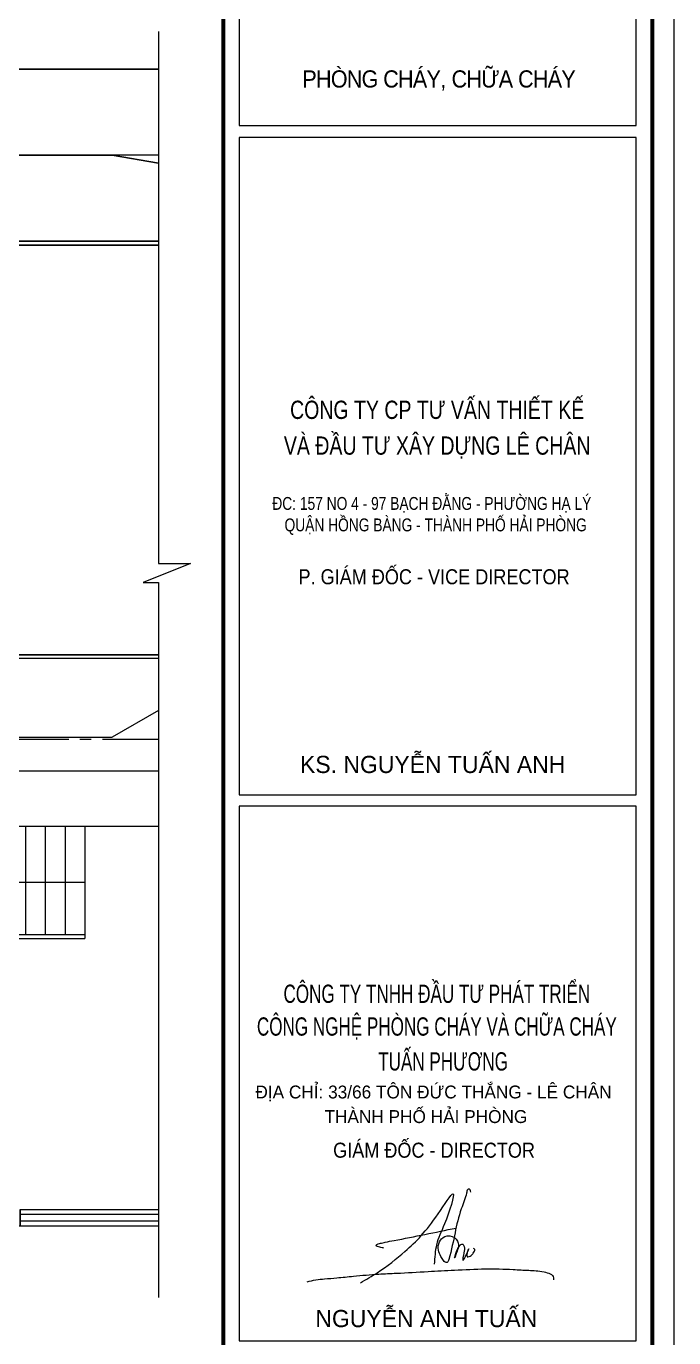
# Model space of a CAD drawing. Header units: millimetres. Extents: x 1109421 to 1726579, y -247837 to 144927.
# Drawn here: x 1592114 to 1600766, y -132245 to -114733 of the extents above; entities that cross this region are included whole.
import ezdxf
from ezdxf.enums import TextEntityAlignment as Align

# ---------------------------------------------------------------- set-up
doc = ezdxf.new("R2010")
doc.units = ezdxf.units.MM
doc.header["$LTSCALE"] = 600
doc.header["$MEASUREMENT"] = 0
doc.linetypes.add('CENTER', pattern=[2, 1.25, -0.25, 0.25, -0.25])
doc.layers.get('0').update_dxf_attribs({"lineweight": 0})
doc.layers.get('Defpoints').update_dxf_attribs({"lineweight": 0})
for name, color, linetype, lineweight in [('cat1', 30, 'Continuous', 50), ('Form', 7, 'Continuous', 9), ('Khungten_LCDI', 7, 'Continuous', 25), ('LC Khac', 4, 'Continuous', 9), ('LC Text1', 3, 'Continuous', 20), ('manh1', 67, 'Continuous', 13), ('NET-CAT', 3, 'Continuous', 35), ('truc', 76, 'CENTER', 9)]:
    doc.layers.add(name, color=color, linetype=linetype, lineweight=lineweight)
doc.layers.add('MANH', color=147, linetype='Continuous')
doc.layers.add('TUONG', color=33, linetype='Continuous')
doc.styles.add('Khungten', font='VHAVAN.TTF', dxfattribs={"width": 0.9, "height": 5000})
doc.styles.add('Title', font='VHBLACK.TTF')
doc.styles.add('VnAvantH', font='VHAVANB.TTF', dxfattribs={"width": 0.6})

# ---------------------------------------------------------------- blocks, each defined once
blk = doc.blocks.new('A$Cb3b0a436')
at = {"layer": 'Defpoints', "color": 0, "lineweight": 0}
blk.add_lwpolyline([(6.98, 0), (6.98, 297), (426.98, 297), (426.98, 0)], close=True, dxfattribs=at)
at = {"layer": 'Form', "color": 7, "end_tangent": (0, 0, 1)}
for points in [[(397.78, 117.86, 0), (399.35, 118.79, 0), (401.92, 120.77, 0), (405.02, 124.27, 0), (406.4, 126.14, 0), (405.62, 123.35, 0), (404.87, 121.39, 0), (404.66, 119.57, 0)], [(408.08, 126.29, 0), (407.87, 126.58, 0), (407.79, 126.55, 0), (407.71, 126.39, 0), (407.67, 126.21, 0), (407.18, 124.75, 0), (406.02, 120.01, 0), (405.87, 119.75, 0), (405.69, 119.77, 0), (405.51, 119.93, 0), (405.28, 120.3, 0), (405.04, 120.9, 0), (405.14, 121.65, 0), (405.63, 122.16, 0), (406.54, 122.06, 0), (406.81, 121.73, 0), (406.92, 121.32, 0), (406.78, 120.78, 0), (406.57, 120.16, 0), (406.97, 121.22, 0), (407.31, 121.45, 0), (407.45, 121.22, 0), (407.42, 120.63, 0), (407.33, 119.94, 0), (407.87, 121.01, 0), (407.72, 120.28, 0), (408.11, 120.4, 0), (408.3, 120.61, 0), (408.41, 120.81, 0), (408.43, 120.95, 0), (408.31, 121.04, 0)], [(399.96, 121.08, 0), (399.58, 121.17, 0), (399.22, 121.33, 0), (399.44, 121.47, 0), (399.65, 121.53, 0), (400.09, 121.63, 0), (400.91, 121.79, 0), (406.69, 122.95, 0)], [(392.8, 117.94, 0), (393.62, 118.12, 0), (394.44, 118.21, 0), (395.57, 118.31, 0), (397.13, 118.46, 0), (399.48, 118.66, 0), (401.14, 118.74, 0), (404.08, 118.9, 0), (406.53, 119.03, 0), (409.43, 119.14, 0), (412.01, 119.09, 0), (413.46, 119.01, 0), (414.89, 118.86, 0), (415.77, 118.32, 0), (415.77, 118.13, 0)]]:
    blk.add_spline(points, degree=3, dxfattribs=at)
at = {"layer": 'Khungten_LCDI', "color": 5, "lineweight": 60}
blk.add_line((384.98, 295), (384.98, 2), dxfattribs=at)
at = {"layer": 'Khungten_LCDI', "color": 5, "lineweight": 25}
blk.add_line((424.98, 2), (424.98, 295), dxfattribs=at)
at = {"layer": 'Khungten_LCDI', "color": 5, "lineweight": 60}
blk.add_lwpolyline([(18.98, 2), (18.98, 295), (424.98, 295), (424.98, 2)], close=True, dxfattribs=at)
at = {"layer": 'Khungten_LCDI', "color": 9, "lineweight": 15}
for points in [[(386.48, 225.64), (423.48, 225.64), (423.48, 253.18), (386.48, 253.18)], [(386.48, 112.45), (423.48, 112.45), (423.48, 162.24), (386.48, 162.24)]]:
    blk.add_lwpolyline(points, close=True, dxfattribs=at)
for points in [[(423.48, 184.76), (423.48, 224.51), (386.48, 224.51), (386.48, 184.76)], [(386.48, 184.76), (386.48, 184.76), (386.48, 163.3), (423.48, 163.3), (423.48, 184.76)]]:
    blk.add_lwpolyline(points, dxfattribs=at)
at = {"color": 7}
for s, height, style, width, p in [('c«ng ty cp t\xad vÊn thiÕt kÕ', 1.7, 'Title', 0.8, (404.93, 198.31)), ('vµ ®Çu t\xad x©y dùng lª ch©n', 1.7, 'Title', 0.8, (404.93, 194.98)), ('P. gi¸m ®èc - VICE director', 1.4, 'Khungten', 0.9, (404.64, 182.91)), ('C¤NG TY TNHH §ÇU T¦ PH¸T TRIÓN', 1.7, 'Title', 0.7, (404.9, 143.92)), ('C¤NG NGHÖ PHßNG CH¸Y Vµ CH÷A CH¸Y', 1.7, 'Title', 0.7, (404.9, 140.87)), ('TUÊN PH¦¥NG', 1.7, 'Title', 0.7, (405.48, 137.62)), ('gi¸m ®èc - director', 1.4, 'Khungten', 0.9, (404.64, 129.5))]:
    blk.add_text(s, height=height, dxfattribs=dict(at, style=style, width=width)).set_placement(p, align=Align.CENTER)
at = {"color": 7, "style": 'VnAvantH'}
for s, p in [('ks. nguyÔn tuÊn anh', (404.51, 165.33)), ('nguyÔn anh tuÊn', (403.92, 113.72))]:
    blk.add_text(s, height=1.6, dxfattribs=at).set_placement(p, align=Align.CENTER)
at = {"color": 7, "style": 'Khungten'}
for s, p in [('§ÞA CHØ: 33/66 T¤N §øC TH¾NG - L£ CH¢N', (387.99, 135.02)), ('THµNH PHè H¶I PHßNG', (394.43, 132.73))]:
    blk.add_text(s, height=1.2, dxfattribs=at).set_placement(p)
at = {"color": 4, "insert": (405.07, 229.83), "char_height": 1.6, "width": 38.1543, "attachment_point": 5, "style": 'Khungten'}
blk.add_mtext('{\\f.VnArialH|b0|i0|c0|p34;\\T0.95;PHßNG CH¸Y, CH÷A CH¸Y}', dxfattribs=at)
at = {"color": 7, "insert": (404.79, 191.04), "char_height": 1.2, "attachment_point": 2, "style": 'Khungten'}
blk.add_mtext_dynamic_manual_height_columns('{\\W0.8;®c: 157 no 4 - 97 b¹ch ®»ng - ph\xadêng h¹ lý   quËn hång bµng - thµnh phè h¶i phßng} ', width=34.2165, gutter_width=0.25, heights=[0], dxfattribs=at)
at = {"color": 7, "style": 'Khungten', "width": 0.8}
for tag, p in [('REVISION', (413.97, 41.04)), ('NGAYHT', (414.44, 32.41))]:
    blk.add_attdef(tag, text='', height=2, dxfattribs=at).set_placement(p, align=Align.CENTER)
at = {"layer": 'LC Text1', "style": 'Title', "width": 1.485915}
for tag, p, p2 in [('TENBANVE1', (388.11, 59.64), (422.38, 59.64)), ('TENBANVE2', (388.11, 52.88), (422.38, 52.88))]:
    blk.add_attdef(tag, text='', height=2.5, dxfattribs=at).set_placement(p, p2, align=Align.FIT)
at = {"layer": 'LC Text1', "style": 'Title', "width": 0.7}
blk.add_attdef('SOBANVE', text='', height=2.5, dxfattribs=at).set_placement((414.6, 9.54), align=Align.CENTER)
blk = doc.blocks.new('t 1')
at = {"layer": 'NET-CAT'}
for points in [[(-3380, -6035), (-3600, -6035), (-3600, -5815), (-3380, -5815)], [(-3380, -8915), (-3600, -8915), (-3600, -8695), (-3380, -8695)], [(110, -8915), (-110, -8915), (-110, -8695), (110, -8695)]]:
    blk.add_hatch(color=256, dxfattribs=at).paths.add_polyline_path(points)
at = {"layer": 'LC Khac', "ltscale": 5}
for p, q in [((2019, 4235), (-3150, 4235)), ((-3150, -1335), (-3150, 4235)), ((-2700, -1335), (-2700, 4235)), ((-2700, 4235), (2019, 4235)), ((-2700, -1335), (-3150, -1335)), ((2019, -1335), (-2700, -1335)), ((-3600, -1685), (-2400, -2385)), ((2019, -2030), (1400, -2385)), ((-2400, -2385), (1400, -2385)), ((-3380, -2835), (-3600, -2835)), ((-3600, -2835), (-3380, -2835)), ((-3380, -5185), (-3380, -2835)), ((-3380, -2835), (-1950, -2835)), ((-3380, -2835), (-3380, -7095)), ((-1950, -2835), (2019, -2835)), ((-3380, -3575), (1035, -3575)), ((-1880, -3575), (-1880, -5025)), ((-1615, -3575), (-1615, -5025)), ((-1350, -3575), (-1350, -5025)), ((-1085, -3575), (-1085, -5025)), ((-820, -3575), (-820, -5025)), ((-555, -3575), (-555, -5025)), ((-290, -3575), (-290, -5025)), ((-25, -3575), (-25, -5025)), ((240, -3575), (240, -5025)), ((505, -3575), (505, -5025)), ((770, -3575), (770, -5025)), ((1035, -3575), (1035, -5075)), ((1035, -3575), (2019, -3575)), ((1035, -4325), (-2630, -4325)), ((-2630, -4325), (-2630, -6665)), ((-3380, -4805), (-3600, -4805)), ((-3380, -4810), (-1880, -4810)), ((-3380, -5075), (-1930, -5075)), ((-3380, -5075), (-1930, -5075)), ((-1880, -5075), (-1880, -6720)), ((-1880, -5075), (1035, -5075)), ((-3380, -5340), (-1930, -5340)), ((-3600, -5605), (-3600, -6035)), ((-3380, -5605), (-3600, -5605)), ((-3380, -5815), (-3380, -5605)), ((-3380, -5605), (-1930, -5605)), ((-3380, -5870), (-1930, -5870)), ((-3380, -6135), (-1930, -6135)), ((-3380, -6400), (-1930, -6400)), ((-3380, -6665), (-1930, -6665)), ((-3380, -6930), (-1880, -6720)), ((-3380, -8695), (110, -8693)), ((-110, -8695), (-110, -8693))]:
    blk.add_line(p, q, dxfattribs=at)
for points in [[(2019, 6535), (-1950, 6535), (-1950, 5735), (-3600, 5735), (-3600, -4805)], [(-3600, 5735), (-1950, 5735), (-1950, 6535), (2019, 6535)], [(2019, 5276), (1400, 5385), (-2550, 5385), (-3600, 4685), (-3600, 5735)], [(1035, -5025), (-1930, -5025), (-1930, -6727)], [(-3380, -6400), (-2630, -6665), (-1880, -6400)], [(-3380, -8915), (110, -8915), (110, -8693)]]:
    blk.add_lwpolyline(points, dxfattribs=at)
blk.add_lwpolyline([(-3600, -6035), (-3600, -7095), (-3380, -7095), (-3380, -6035)], close=True, dxfattribs=at)
at = {"layer": 'MANH'}
for p, q in [((-3600, -4805), (-3600, -5605)), ((-3550, -4805), (-3550, -5605)), ((-3380, -5605), (-3380, -5185))]:
    blk.add_line(p, q, dxfattribs=at)
at = {"layer": 'MANH', "lineweight": 5, "ltscale": 5}
for p, q in [((110, -8913), (110, -8693)), ((170, -8693), (170, -8913)), ((170, -8913), (170, -8694)), ((170, -8694), (2019, -8694)), ((170, -8913), (110, -8913)), ((2019, -8760), (170, -8760)), ((2019, -8847), (170, -8847)), ((2019, -8913), (170, -8913))]:
    blk.add_line(p, q, dxfattribs=at)
at = {"layer": 'manh1', "ltscale": 5}
blk.add_lwpolyline([(2019, 7035), (2019, -69), (2447, -69), (1812, -322), (2019, -322), (2019, -9866)], dxfattribs=at)
at = {"layer": 'truc'}
for p, q in [((-3490, -10365), (-3490, 7020)), ((0, -10365), (0, 7020)), ((2019, -2415), (-3600, -2415))]:
    blk.add_line(p, q, dxfattribs=at)
blk.add_lwpolyline([(2019, 5386), (-3600, 5386)], dxfattribs=at)
at = {"layer": 'TUONG'}
for p, q in [((-1950, 5735), (-1950, 6535)), ((-1950, 6535), (2019, 6535)), ((-3600, 4685), (-2550, 5385)), ((-2550, 5385), (1400, 5385)), ((1400, 5385), (2019, 5276)), ((2019, 4185), (-2650, 4185)), ((-2650, -1285), (-2650, 4185)), ((-2650, -1285), (2019, -1285))]:
    blk.add_line(p, q, dxfattribs=at)

msp = doc.modelspace()

# ---------------------------------------------------------------- block references
at = {"xscale": 143.35021493995, "yscale": 143.35021493995, "zscale": 143.35021493995}
msp.add_blockref('A$Cb3b0a436', (1539557.8, -148404.6), dxfattribs=at)
at = {"layer": 'cat1'}
msp.add_blockref('t 1', (1591862.5, -121839.8), dxfattribs=at)

doc.saveas('drawing.dxf')
